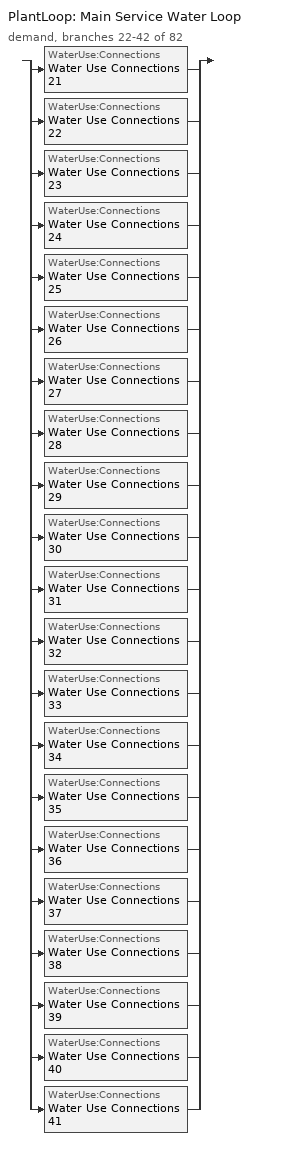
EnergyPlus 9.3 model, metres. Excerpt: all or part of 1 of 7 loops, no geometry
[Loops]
PlantLoop 'Main Service Water Loop'
 demand, branches 22-42 of 82: split
  | WaterUse:Connections 'Water Use Connections 21'
  | WaterUse:Connections 'Water Use Connections 22'
  | WaterUse:Connections 'Water Use Connections 23'
  | WaterUse:Connections 'Water Use Connections 24'
  | WaterUse:Connections 'Water Use Connections 25'
  | WaterUse:Connections 'Water Use Connections 26'
  | WaterUse:Connections 'Water Use Connections 27'
  | WaterUse:Connections 'Water Use Connections 28'
  | WaterUse:Connections 'Water Use Connections 29'
  | WaterUse:Connections 'Water Use Connections 30'
  | WaterUse:Connections 'Water Use Connections 31'
  | WaterUse:Connections 'Water Use Connections 32'
  | WaterUse:Connections 'Water Use Connections 33'
  | WaterUse:Connections 'Water Use Connections 34'
  | WaterUse:Connections 'Water Use Connections 35'
  | WaterUse:Connections 'Water Use Connections 36'
  | WaterUse:Connections 'Water Use Connections 37'
  | WaterUse:Connections 'Water Use Connections 38'
  | WaterUse:Connections 'Water Use Connections 39'
  | WaterUse:Connections 'Water Use Connections 40'
  | WaterUse:Connections 'Water Use Connections 41'
[WaterUse:Connections]
Name | Water Use Equipment Name 1
Water Use Connections 21 | F4 s1 apartment Service Water Use 0.15gal/min
Water Use Connections 22 | F4 s2 apartment Service Water Use 0.15gal/min
Water Use Connections 23 | F4 se apartment Service Water Use 0.15gal/min
Water Use Connections 24 | F4 sw apartment Service Water Use 0.15gal/min
Water Use Connections 25 | F6 n1 apartment Service Water Use 0.15gal/min
Water Use Connections 26 | F6 n2 apartment Service Water Use 0.15gal/min
Water Use Connections 27 | F6 ne apartment Service Water Use 0.15gal/min
Water Use Connections 28 | F6 nw apartment Service Water Use 0.15gal/min
Water Use Connections 29 | F6 s1 apartment Service Water Use 0.15gal/min
Water Use Connections 30 | F6 s2 apartment Service Water Use 0.15gal/min
Water Use Connections 31 | F6 se apartment Service Water Use 0.15gal/min
Water Use Connections 32 | F6 sw apartment Service Water Use 0.15gal/min
Water Use Connections 33 | F7 n1 apartment Service Water Use 0.15gal/min
Water Use Connections 34 | F7 n2 apartment Service Water Use 0.15gal/min
Water Use Connections 35 | F7 ne apartment Service Water Use 0.15gal/min
Water Use Connections 36 | F7 nw apartment Service Water Use 0.15gal/min
Water Use Connections 37 | F7 s1 apartment Service Water Use 0.15gal/min
Water Use Connections 38 | F7 s2 apartment Service Water Use 0.15gal/min
Water Use Connections 39 | F7 se apartment Service Water Use 0.15gal/min
Water Use Connections 40 | F7 sw apartment Service Water Use 0.15gal/min
Water Use Connections 41 | F8 n1 apartment Service Water Use 0.15gal/min
[WaterUse:Equipment] Peak Flow Rate {m3/s}=9.37419e-06; Flow Rate Fraction Schedule=NECB-G-Service Water Heating
Name | Target Temperature Schedule | Zone | Sensible Fraction Schedule | Latent Fraction Schedule
F4 s1 apartment Service Water Use 0.15gal/min | Schedule Ruleset 65 | DU_BT=Space Function_ST=Dwelling units general_FL=Building Story 4_SCHG 3 | Schedule Ruleset 63 | Schedule Ruleset 64
F4 s2 apartment Service Water Use 0.15gal/min | Schedule Ruleset 68 | DU_BT=Space Function_ST=Dwelling units general_FL=Building Story 4_SCHG 6 | Schedule Ruleset 66 | Schedule Ruleset 67
F4 se apartment Service Water Use 0.15gal/min | Schedule Ruleset 71 | DU_BT=Space Function_ST=Dwelling units general_FL=Building Story 4_SCHG | Schedule Ruleset 69 | Schedule Ruleset 70
F4 sw apartment Service Water Use 0.15gal/min | Schedule Ruleset 74 | DU_BT=Space Function_ST=Dwelling units general_FL=Building Story 4_SCHG 4 | Schedule Ruleset 72 | Schedule Ruleset 73
F6 n1 apartment Service Water Use 0.15gal/min | Schedule Ruleset 77 | DU_BT=Space Function_ST=Dwelling units general_FL=Building Story 6_SCHG 7 | Schedule Ruleset 75 | Schedule Ruleset 76
F6 n2 apartment Service Water Use 0.15gal/min | Schedule Ruleset 80 | DU_BT=Space Function_ST=Dwelling units general_FL=Building Story 6_SCHG 6 | Schedule Ruleset 78 | Schedule Ruleset 79
F6 ne apartment Service Water Use 0.15gal/min | Schedule Ruleset 83 | DU_BT=Space Function_ST=Dwelling units general_FL=Building Story 6_SCHG 5 | Schedule Ruleset 81 | Schedule Ruleset 82
F6 nw apartment Service Water Use 0.15gal/min | Schedule Ruleset 86 | DU_BT=Space Function_ST=Dwelling units general_FL=Building Story 6_SCHG 1 | Schedule Ruleset 84 | Schedule Ruleset 85
F6 s1 apartment Service Water Use 0.15gal/min | Schedule Ruleset 89 | DU_BT=Space Function_ST=Dwelling units general_FL=Building Story 6_SCHG 3 | Schedule Ruleset 87 | Schedule Ruleset 88
F6 s2 apartment Service Water Use 0.15gal/min | Schedule Ruleset 92 | DU_BT=Space Function_ST=Dwelling units general_FL=Building Story 6_SCHG 2 | Schedule Ruleset 90 | Schedule Ruleset 91
F6 se apartment Service Water Use 0.15gal/min | Schedule Ruleset 95 | DU_BT=Space Function_ST=Dwelling units general_FL=Building Story 6_SCHG 4 | Schedule Ruleset 93 | Schedule Ruleset 94
F6 sw apartment Service Water Use 0.15gal/min | Schedule Ruleset 98 | DU_BT=Space Function_ST=Dwelling units general_FL=Building Story 6_SCHG | Schedule Ruleset 96 | Schedule Ruleset 97
F7 n1 apartment Service Water Use 0.15gal/min | Schedule Ruleset 101 | DU_BT=Space Function_ST=Dwelling units general_FL=Building Story 7_SCHG 7 | Schedule Ruleset 99 | Schedule Ruleset 100
F7 n2 apartment Service Water Use 0.15gal/min | Schedule Ruleset 104 | DU_BT=Space Function_ST=Dwelling units general_FL=Building Story 7_SCHG 1 | Schedule Ruleset 102 | Schedule Ruleset 103
F7 ne apartment Service Water Use 0.15gal/min | Schedule Ruleset 107 | DU_BT=Space Function_ST=Dwelling units general_FL=Building Story 7_SCHG | Schedule Ruleset 105 | Schedule Ruleset 106
F7 nw apartment Service Water Use 0.15gal/min | Schedule Ruleset 110 | DU_BT=Space Function_ST=Dwelling units general_FL=Building Story 7_SCHG 3 | Schedule Ruleset 108 | Schedule Ruleset 109
F7 s1 apartment Service Water Use 0.15gal/min | Schedule Ruleset 113 | DU_BT=Space Function_ST=Dwelling units general_FL=Building Story 7_SCHG 6 | Schedule Ruleset 111 | Schedule Ruleset 112
F7 s2 apartment Service Water Use 0.15gal/min | Schedule Ruleset 116 | DU_BT=Space Function_ST=Dwelling units general_FL=Building Story 7_SCHG 5 | Schedule Ruleset 114 | Schedule Ruleset 115
F7 se apartment Service Water Use 0.15gal/min | Schedule Ruleset 119 | DU_BT=Space Function_ST=Dwelling units general_FL=Building Story 7_SCHG 4 | Schedule Ruleset 117 | Schedule Ruleset 118
F7 sw apartment Service Water Use 0.15gal/min | Schedule Ruleset 122 | DU_BT=Space Function_ST=Dwelling units general_FL=Building Story 7_SCHG 2 | Schedule Ruleset 120 | Schedule Ruleset 121
F8 n1 apartment Service Water Use 0.15gal/min | Schedule Ruleset 125 | DU_BT=Space Function_ST=Dwelling units general_FL=Building Story 8_SCHG 2 | Schedule Ruleset 123 | Schedule Ruleset 124
[Schedule:Day:Interval]
NECB-G-Service Water Heating Default; NECB-G-Service Water Heating Default|Wkdy Day: No, 01:00, 0.1, 06:00, 0.05, 07:00, 0.2, 08:00, 0.8, 09:00, 0.7, 10:00, 0.5, 11:00, 0.4, 14:00, 0.2, 15:00, 0.3, 17:00, 0.5, 19:00, 0.7, 21:00, 0.4, 23:00, 0.2, 24:00, 0.1
NECB-G-Service Water Heating Sat Day: No, 01:00, 0.1, 07:00, 0.05, 08:00, 0.2, 11:00, 0.5, 15:00, 0.3, 16:00, 0.7, 17:00, 0.9, 19:00, 0.7, 20:00, 0.6, 21:00, 0.5, 22:00, 0.4, 23:00, 0.3, 24:00, 0.2
NECB-G-Service Water Heating Sun|Hol Day: No, 01:00, 0.1, 08:00, 0.05, 09:00, 0.2, 11:00, 0.3, 13:00, 0.2, 14:00, 0.3, 15:00, 0.4, 16:00, 0.5, 17:00, 0.6, 18:00, 0.7, 19:00, 0.4, 20:00, 0.3, 24:00, 0.2
Schedule Day 100; Schedule Day 103; Schedule Day 106; Schedule Day 109; Schedule Day 112; Schedule Day 115; Schedule Day 118; Schedule Day 121; Schedule Day 124; Schedule Day 127; Schedule Day 130; Schedule Day 70; Schedule Day 73; Schedule Day 76; Schedule Day 79; Schedule Day 82; Schedule Day 85; Schedule Day 88; Schedule Day 91; Schedule Day 94; Schedule Day 97: No, 24:00, 60
Schedule Day 101; Schedule Day 104; Schedule Day 107; Schedule Day 110; Schedule Day 113; Schedule Day 116; Schedule Day 119; Schedule Day 122; Schedule Day 125; Schedule Day 128; Schedule Day 68; Schedule Day 71; Schedule Day 74; Schedule Day 77; Schedule Day 80; Schedule Day 83; Schedule Day 86; Schedule Day 89; Schedule Day 92; Schedule Day 95; Schedule Day 98: No, 24:00, 0.2
Schedule Day 102; Schedule Day 105; Schedule Day 108; Schedule Day 111; Schedule Day 114; Schedule Day 117; Schedule Day 120; Schedule Day 123; Schedule Day 126; Schedule Day 129; Schedule Day 69; Schedule Day 72; Schedule Day 75; Schedule Day 78; Schedule Day 81; Schedule Day 84; Schedule Day 87; Schedule Day 90; Schedule Day 93; Schedule Day 96; Schedule Day 99: No, 24:00, 0.05
[Schedule:Week:Daily]
NECB-G-Service Water Heating Week Rule - Jan1-Dec31: NECB-G-Service Water Heating Sun|Hol Day, NECB-G-Service Water Heating Default|Wkdy Day, NECB-G-Service Water Heating Default|Wkdy Day, NECB-G-Service Water Heating Default|Wkdy Day, NECB-G-Service Water Heating Default|Wkdy Day, NECB-G-Service Water Heating Default|Wkdy Day, NECB-G-Service Water Heating Sat Day, NECB-G-Service Water Heating Default, NECB-G-Service Water Heating Default, NECB-G-Service Water Heating Default, NECB-G-Service Water Heating Default, NECB-G-Service Water Heating Default
Schedule Ruleset 100 Week Rule - Jan1-Dec31: Schedule Day 105, Schedule Day 105, Schedule Day 105, Schedule Day 105, Schedule Day 105, Schedule Day 105, Schedule Day 105, Schedule Day 105, Schedule Day 105, Schedule Day 105, Schedule Day 105, Schedule Day 105
Schedule Ruleset 101 Week Rule - Jan1-Dec31: Schedule Day 106, Schedule Day 106, Schedule Day 106, Schedule Day 106, Schedule Day 106, Schedule Day 106, Schedule Day 106, Schedule Day 106, Schedule Day 106, Schedule Day 106, Schedule Day 106, Schedule Day 106
Schedule Ruleset 102 Week Rule - Jan1-Dec31: Schedule Day 107, Schedule Day 107, Schedule Day 107, Schedule Day 107, Schedule Day 107, Schedule Day 107, Schedule Day 107, Schedule Day 107, Schedule Day 107, Schedule Day 107, Schedule Day 107, Schedule Day 107
Schedule Ruleset 103 Week Rule - Jan1-Dec31: Schedule Day 108, Schedule Day 108, Schedule Day 108, Schedule Day 108, Schedule Day 108, Schedule Day 108, Schedule Day 108, Schedule Day 108, Schedule Day 108, Schedule Day 108, Schedule Day 108, Schedule Day 108
Schedule Ruleset 104 Week Rule - Jan1-Dec31: Schedule Day 109, Schedule Day 109, Schedule Day 109, Schedule Day 109, Schedule Day 109, Schedule Day 109, Schedule Day 109, Schedule Day 109, Schedule Day 109, Schedule Day 109, Schedule Day 109, Schedule Day 109
Schedule Ruleset 105 Week Rule - Jan1-Dec31: Schedule Day 110, Schedule Day 110, Schedule Day 110, Schedule Day 110, Schedule Day 110, Schedule Day 110, Schedule Day 110, Schedule Day 110, Schedule Day 110, Schedule Day 110, Schedule Day 110, Schedule Day 110
Schedule Ruleset 106 Week Rule - Jan1-Dec31: Schedule Day 111, Schedule Day 111, Schedule Day 111, Schedule Day 111, Schedule Day 111, Schedule Day 111, Schedule Day 111, Schedule Day 111, Schedule Day 111, Schedule Day 111, Schedule Day 111, Schedule Day 111
Schedule Ruleset 107 Week Rule - Jan1-Dec31: Schedule Day 112, Schedule Day 112, Schedule Day 112, Schedule Day 112, Schedule Day 112, Schedule Day 112, Schedule Day 112, Schedule Day 112, Schedule Day 112, Schedule Day 112, Schedule Day 112, Schedule Day 112
Schedule Ruleset 108 Week Rule - Jan1-Dec31: Schedule Day 113, Schedule Day 113, Schedule Day 113, Schedule Day 113, Schedule Day 113, Schedule Day 113, Schedule Day 113, Schedule Day 113, Schedule Day 113, Schedule Day 113, Schedule Day 113, Schedule Day 113
Schedule Ruleset 109 Week Rule - Jan1-Dec31: Schedule Day 114, Schedule Day 114, Schedule Day 114, Schedule Day 114, Schedule Day 114, Schedule Day 114, Schedule Day 114, Schedule Day 114, Schedule Day 114, Schedule Day 114, Schedule Day 114, Schedule Day 114
Schedule Ruleset 110 Week Rule - Jan1-Dec31: Schedule Day 115, Schedule Day 115, Schedule Day 115, Schedule Day 115, Schedule Day 115, Schedule Day 115, Schedule Day 115, Schedule Day 115, Schedule Day 115, Schedule Day 115, Schedule Day 115, Schedule Day 115
Schedule Ruleset 111 Week Rule - Jan1-Dec31: Schedule Day 116, Schedule Day 116, Schedule Day 116, Schedule Day 116, Schedule Day 116, Schedule Day 116, Schedule Day 116, Schedule Day 116, Schedule Day 116, Schedule Day 116, Schedule Day 116, Schedule Day 116
Schedule Ruleset 112 Week Rule - Jan1-Dec31: Schedule Day 117, Schedule Day 117, Schedule Day 117, Schedule Day 117, Schedule Day 117, Schedule Day 117, Schedule Day 117, Schedule Day 117, Schedule Day 117, Schedule Day 117, Schedule Day 117, Schedule Day 117
Schedule Ruleset 113 Week Rule - Jan1-Dec31: Schedule Day 118, Schedule Day 118, Schedule Day 118, Schedule Day 118, Schedule Day 118, Schedule Day 118, Schedule Day 118, Schedule Day 118, Schedule Day 118, Schedule Day 118, Schedule Day 118, Schedule Day 118
Schedule Ruleset 114 Week Rule - Jan1-Dec31: Schedule Day 119, Schedule Day 119, Schedule Day 119, Schedule Day 119, Schedule Day 119, Schedule Day 119, Schedule Day 119, Schedule Day 119, Schedule Day 119, Schedule Day 119, Schedule Day 119, Schedule Day 119
Schedule Ruleset 115 Week Rule - Jan1-Dec31: Schedule Day 120, Schedule Day 120, Schedule Day 120, Schedule Day 120, Schedule Day 120, Schedule Day 120, Schedule Day 120, Schedule Day 120, Schedule Day 120, Schedule Day 120, Schedule Day 120, Schedule Day 120
Schedule Ruleset 116 Week Rule - Jan1-Dec31: Schedule Day 121, Schedule Day 121, Schedule Day 121, Schedule Day 121, Schedule Day 121, Schedule Day 121, Schedule Day 121, Schedule Day 121, Schedule Day 121, Schedule Day 121, Schedule Day 121, Schedule Day 121
Schedule Ruleset 117 Week Rule - Jan1-Dec31: Schedule Day 122, Schedule Day 122, Schedule Day 122, Schedule Day 122, Schedule Day 122, Schedule Day 122, Schedule Day 122, Schedule Day 122, Schedule Day 122, Schedule Day 122, Schedule Day 122, Schedule Day 122
Schedule Ruleset 118 Week Rule - Jan1-Dec31: Schedule Day 123, Schedule Day 123, Schedule Day 123, Schedule Day 123, Schedule Day 123, Schedule Day 123, Schedule Day 123, Schedule Day 123, Schedule Day 123, Schedule Day 123, Schedule Day 123, Schedule Day 123
Schedule Ruleset 119 Week Rule - Jan1-Dec31: Schedule Day 124, Schedule Day 124, Schedule Day 124, Schedule Day 124, Schedule Day 124, Schedule Day 124, Schedule Day 124, Schedule Day 124, Schedule Day 124, Schedule Day 124, Schedule Day 124, Schedule Day 124
Schedule Ruleset 120 Week Rule - Jan1-Dec31: Schedule Day 125, Schedule Day 125, Schedule Day 125, Schedule Day 125, Schedule Day 125, Schedule Day 125, Schedule Day 125, Schedule Day 125, Schedule Day 125, Schedule Day 125, Schedule Day 125, Schedule Day 125
Schedule Ruleset 121 Week Rule - Jan1-Dec31: Schedule Day 126, Schedule Day 126, Schedule Day 126, Schedule Day 126, Schedule Day 126, Schedule Day 126, Schedule Day 126, Schedule Day 126, Schedule Day 126, Schedule Day 126, Schedule Day 126, Schedule Day 126
Schedule Ruleset 122 Week Rule - Jan1-Dec31: Schedule Day 127, Schedule Day 127, Schedule Day 127, Schedule Day 127, Schedule Day 127, Schedule Day 127, Schedule Day 127, Schedule Day 127, Schedule Day 127, Schedule Day 127, Schedule Day 127, Schedule Day 127
Schedule Ruleset 123 Week Rule - Jan1-Dec31: Schedule Day 128, Schedule Day 128, Schedule Day 128, Schedule Day 128, Schedule Day 128, Schedule Day 128, Schedule Day 128, Schedule Day 128, Schedule Day 128, Schedule Day 128, Schedule Day 128, Schedule Day 128
Schedule Ruleset 124 Week Rule - Jan1-Dec31: Schedule Day 129, Schedule Day 129, Schedule Day 129, Schedule Day 129, Schedule Day 129, Schedule Day 129, Schedule Day 129, Schedule Day 129, Schedule Day 129, Schedule Day 129, Schedule Day 129, Schedule Day 129
Schedule Ruleset 125 Week Rule - Jan1-Dec31: Schedule Day 130, Schedule Day 130, Schedule Day 130, Schedule Day 130, Schedule Day 130, Schedule Day 130, Schedule Day 130, Schedule Day 130, Schedule Day 130, Schedule Day 130, Schedule Day 130, Schedule Day 130
Schedule Ruleset 63 Week Rule - Jan1-Dec31: Schedule Day 68, Schedule Day 68, Schedule Day 68, Schedule Day 68, Schedule Day 68, Schedule Day 68, Schedule Day 68, Schedule Day 68, Schedule Day 68, Schedule Day 68, Schedule Day 68, Schedule Day 68
Schedule Ruleset 64 Week Rule - Jan1-Dec31: Schedule Day 69, Schedule Day 69, Schedule Day 69, Schedule Day 69, Schedule Day 69, Schedule Day 69, Schedule Day 69, Schedule Day 69, Schedule Day 69, Schedule Day 69, Schedule Day 69, Schedule Day 69
Schedule Ruleset 65 Week Rule - Jan1-Dec31: Schedule Day 70, Schedule Day 70, Schedule Day 70, Schedule Day 70, Schedule Day 70, Schedule Day 70, Schedule Day 70, Schedule Day 70, Schedule Day 70, Schedule Day 70, Schedule Day 70, Schedule Day 70
Schedule Ruleset 66 Week Rule - Jan1-Dec31: Schedule Day 71, Schedule Day 71, Schedule Day 71, Schedule Day 71, Schedule Day 71, Schedule Day 71, Schedule Day 71, Schedule Day 71, Schedule Day 71, Schedule Day 71, Schedule Day 71, Schedule Day 71
Schedule Ruleset 67 Week Rule - Jan1-Dec31: Schedule Day 72, Schedule Day 72, Schedule Day 72, Schedule Day 72, Schedule Day 72, Schedule Day 72, Schedule Day 72, Schedule Day 72, Schedule Day 72, Schedule Day 72, Schedule Day 72, Schedule Day 72
Schedule Ruleset 68 Week Rule - Jan1-Dec31: Schedule Day 73, Schedule Day 73, Schedule Day 73, Schedule Day 73, Schedule Day 73, Schedule Day 73, Schedule Day 73, Schedule Day 73, Schedule Day 73, Schedule Day 73, Schedule Day 73, Schedule Day 73
Schedule Ruleset 69 Week Rule - Jan1-Dec31: Schedule Day 74, Schedule Day 74, Schedule Day 74, Schedule Day 74, Schedule Day 74, Schedule Day 74, Schedule Day 74, Schedule Day 74, Schedule Day 74, Schedule Day 74, Schedule Day 74, Schedule Day 74
Schedule Ruleset 70 Week Rule - Jan1-Dec31: Schedule Day 75, Schedule Day 75, Schedule Day 75, Schedule Day 75, Schedule Day 75, Schedule Day 75, Schedule Day 75, Schedule Day 75, Schedule Day 75, Schedule Day 75, Schedule Day 75, Schedule Day 75
Schedule Ruleset 71 Week Rule - Jan1-Dec31: Schedule Day 76, Schedule Day 76, Schedule Day 76, Schedule Day 76, Schedule Day 76, Schedule Day 76, Schedule Day 76, Schedule Day 76, Schedule Day 76, Schedule Day 76, Schedule Day 76, Schedule Day 76
Schedule Ruleset 72 Week Rule - Jan1-Dec31: Schedule Day 77, Schedule Day 77, Schedule Day 77, Schedule Day 77, Schedule Day 77, Schedule Day 77, Schedule Day 77, Schedule Day 77, Schedule Day 77, Schedule Day 77, Schedule Day 77, Schedule Day 77
Schedule Ruleset 73 Week Rule - Jan1-Dec31: Schedule Day 78, Schedule Day 78, Schedule Day 78, Schedule Day 78, Schedule Day 78, Schedule Day 78, Schedule Day 78, Schedule Day 78, Schedule Day 78, Schedule Day 78, Schedule Day 78, Schedule Day 78
Schedule Ruleset 74 Week Rule - Jan1-Dec31: Schedule Day 79, Schedule Day 79, Schedule Day 79, Schedule Day 79, Schedule Day 79, Schedule Day 79, Schedule Day 79, Schedule Day 79, Schedule Day 79, Schedule Day 79, Schedule Day 79, Schedule Day 79
Schedule Ruleset 75 Week Rule - Jan1-Dec31: Schedule Day 80, Schedule Day 80, Schedule Day 80, Schedule Day 80, Schedule Day 80, Schedule Day 80, Schedule Day 80, Schedule Day 80, Schedule Day 80, Schedule Day 80, Schedule Day 80, Schedule Day 80
Schedule Ruleset 76 Week Rule - Jan1-Dec31: Schedule Day 81, Schedule Day 81, Schedule Day 81, Schedule Day 81, Schedule Day 81, Schedule Day 81, Schedule Day 81, Schedule Day 81, Schedule Day 81, Schedule Day 81, Schedule Day 81, Schedule Day 81
Schedule Ruleset 77 Week Rule - Jan1-Dec31: Schedule Day 82, Schedule Day 82, Schedule Day 82, Schedule Day 82, Schedule Day 82, Schedule Day 82, Schedule Day 82, Schedule Day 82, Schedule Day 82, Schedule Day 82, Schedule Day 82, Schedule Day 82
Schedule Ruleset 78 Week Rule - Jan1-Dec31: Schedule Day 83, Schedule Day 83, Schedule Day 83, Schedule Day 83, Schedule Day 83, Schedule Day 83, Schedule Day 83, Schedule Day 83, Schedule Day 83, Schedule Day 83, Schedule Day 83, Schedule Day 83
Schedule Ruleset 79 Week Rule - Jan1-Dec31: Schedule Day 84, Schedule Day 84, Schedule Day 84, Schedule Day 84, Schedule Day 84, Schedule Day 84, Schedule Day 84, Schedule Day 84, Schedule Day 84, Schedule Day 84, Schedule Day 84, Schedule Day 84
Schedule Ruleset 80 Week Rule - Jan1-Dec31: Schedule Day 85, Schedule Day 85, Schedule Day 85, Schedule Day 85, Schedule Day 85, Schedule Day 85, Schedule Day 85, Schedule Day 85, Schedule Day 85, Schedule Day 85, Schedule Day 85, Schedule Day 85
Schedule Ruleset 81 Week Rule - Jan1-Dec31: Schedule Day 86, Schedule Day 86, Schedule Day 86, Schedule Day 86, Schedule Day 86, Schedule Day 86, Schedule Day 86, Schedule Day 86, Schedule Day 86, Schedule Day 86, Schedule Day 86, Schedule Day 86
Schedule Ruleset 82 Week Rule - Jan1-Dec31: Schedule Day 87, Schedule Day 87, Schedule Day 87, Schedule Day 87, Schedule Day 87, Schedule Day 87, Schedule Day 87, Schedule Day 87, Schedule Day 87, Schedule Day 87, Schedule Day 87, Schedule Day 87
Schedule Ruleset 83 Week Rule - Jan1-Dec31: Schedule Day 88, Schedule Day 88, Schedule Day 88, Schedule Day 88, Schedule Day 88, Schedule Day 88, Schedule Day 88, Schedule Day 88, Schedule Day 88, Schedule Day 88, Schedule Day 88, Schedule Day 88
Schedule Ruleset 84 Week Rule - Jan1-Dec31: Schedule Day 89, Schedule Day 89, Schedule Day 89, Schedule Day 89, Schedule Day 89, Schedule Day 89, Schedule Day 89, Schedule Day 89, Schedule Day 89, Schedule Day 89, Schedule Day 89, Schedule Day 89
Schedule Ruleset 85 Week Rule - Jan1-Dec31: Schedule Day 90, Schedule Day 90, Schedule Day 90, Schedule Day 90, Schedule Day 90, Schedule Day 90, Schedule Day 90, Schedule Day 90, Schedule Day 90, Schedule Day 90, Schedule Day 90, Schedule Day 90
Schedule Ruleset 86 Week Rule - Jan1-Dec31: Schedule Day 91, Schedule Day 91, Schedule Day 91, Schedule Day 91, Schedule Day 91, Schedule Day 91, Schedule Day 91, Schedule Day 91, Schedule Day 91, Schedule Day 91, Schedule Day 91, Schedule Day 91
Schedule Ruleset 87 Week Rule - Jan1-Dec31: Schedule Day 92, Schedule Day 92, Schedule Day 92, Schedule Day 92, Schedule Day 92, Schedule Day 92, Schedule Day 92, Schedule Day 92, Schedule Day 92, Schedule Day 92, Schedule Day 92, Schedule Day 92
Schedule Ruleset 88 Week Rule - Jan1-Dec31: Schedule Day 93, Schedule Day 93, Schedule Day 93, Schedule Day 93, Schedule Day 93, Schedule Day 93, Schedule Day 93, Schedule Day 93, Schedule Day 93, Schedule Day 93, Schedule Day 93, Schedule Day 93
Schedule Ruleset 89 Week Rule - Jan1-Dec31: Schedule Day 94, Schedule Day 94, Schedule Day 94, Schedule Day 94, Schedule Day 94, Schedule Day 94, Schedule Day 94, Schedule Day 94, Schedule Day 94, Schedule Day 94, Schedule Day 94, Schedule Day 94
Schedule Ruleset 90 Week Rule - Jan1-Dec31: Schedule Day 95, Schedule Day 95, Schedule Day 95, Schedule Day 95, Schedule Day 95, Schedule Day 95, Schedule Day 95, Schedule Day 95, Schedule Day 95, Schedule Day 95, Schedule Day 95, Schedule Day 95
Schedule Ruleset 91 Week Rule - Jan1-Dec31: Schedule Day 96, Schedule Day 96, Schedule Day 96, Schedule Day 96, Schedule Day 96, Schedule Day 96, Schedule Day 96, Schedule Day 96, Schedule Day 96, Schedule Day 96, Schedule Day 96, Schedule Day 96
Schedule Ruleset 92 Week Rule - Jan1-Dec31: Schedule Day 97, Schedule Day 97, Schedule Day 97, Schedule Day 97, Schedule Day 97, Schedule Day 97, Schedule Day 97, Schedule Day 97, Schedule Day 97, Schedule Day 97, Schedule Day 97, Schedule Day 97
Schedule Ruleset 93 Week Rule - Jan1-Dec31: Schedule Day 98, Schedule Day 98, Schedule Day 98, Schedule Day 98, Schedule Day 98, Schedule Day 98, Schedule Day 98, Schedule Day 98, Schedule Day 98, Schedule Day 98, Schedule Day 98, Schedule Day 98
Schedule Ruleset 94 Week Rule - Jan1-Dec31: Schedule Day 99, Schedule Day 99, Schedule Day 99, Schedule Day 99, Schedule Day 99, Schedule Day 99, Schedule Day 99, Schedule Day 99, Schedule Day 99, Schedule Day 99, Schedule Day 99, Schedule Day 99
Schedule Ruleset 95 Week Rule - Jan1-Dec31: Schedule Day 100, Schedule Day 100, Schedule Day 100, Schedule Day 100, Schedule Day 100, Schedule Day 100, Schedule Day 100, Schedule Day 100, Schedule Day 100, Schedule Day 100, Schedule Day 100, Schedule Day 100
Schedule Ruleset 96 Week Rule - Jan1-Dec31: Schedule Day 101, Schedule Day 101, Schedule Day 101, Schedule Day 101, Schedule Day 101, Schedule Day 101, Schedule Day 101, Schedule Day 101, Schedule Day 101, Schedule Day 101, Schedule Day 101, Schedule Day 101
Schedule Ruleset 97 Week Rule - Jan1-Dec31: Schedule Day 102, Schedule Day 102, Schedule Day 102, Schedule Day 102, Schedule Day 102, Schedule Day 102, Schedule Day 102, Schedule Day 102, Schedule Day 102, Schedule Day 102, Schedule Day 102, Schedule Day 102
Schedule Ruleset 98 Week Rule - Jan1-Dec31: Schedule Day 103, Schedule Day 103, Schedule Day 103, Schedule Day 103, Schedule Day 103, Schedule Day 103, Schedule Day 103, Schedule Day 103, Schedule Day 103, Schedule Day 103, Schedule Day 103, Schedule Day 103
Schedule Ruleset 99 Week Rule - Jan1-Dec31: Schedule Day 104, Schedule Day 104, Schedule Day 104, Schedule Day 104, Schedule Day 104, Schedule Day 104, Schedule Day 104, Schedule Day 104, Schedule Day 104, Schedule Day 104, Schedule Day 104, Schedule Day 104
[Schedule:Year]
NECB-G-Service Water Heating: NECB-G-Service Water Heating Week Rule - Jan1-Dec31, 1, 1, 12, 31
Schedule Ruleset 100: Schedule Ruleset 100 Week Rule - Jan1-Dec31, 1, 1, 12, 31
Schedule Ruleset 101: Schedule Ruleset 101 Week Rule - Jan1-Dec31, 1, 1, 12, 31
Schedule Ruleset 102: Schedule Ruleset 102 Week Rule - Jan1-Dec31, 1, 1, 12, 31
Schedule Ruleset 103: Schedule Ruleset 103 Week Rule - Jan1-Dec31, 1, 1, 12, 31
Schedule Ruleset 104: Schedule Ruleset 104 Week Rule - Jan1-Dec31, 1, 1, 12, 31
Schedule Ruleset 105: Schedule Ruleset 105 Week Rule - Jan1-Dec31, 1, 1, 12, 31
Schedule Ruleset 106: Schedule Ruleset 106 Week Rule - Jan1-Dec31, 1, 1, 12, 31
Schedule Ruleset 107: Schedule Ruleset 107 Week Rule - Jan1-Dec31, 1, 1, 12, 31
Schedule Ruleset 108: Schedule Ruleset 108 Week Rule - Jan1-Dec31, 1, 1, 12, 31
Schedule Ruleset 109: Schedule Ruleset 109 Week Rule - Jan1-Dec31, 1, 1, 12, 31
Schedule Ruleset 110: Schedule Ruleset 110 Week Rule - Jan1-Dec31, 1, 1, 12, 31
Schedule Ruleset 111: Schedule Ruleset 111 Week Rule - Jan1-Dec31, 1, 1, 12, 31
Schedule Ruleset 112: Schedule Ruleset 112 Week Rule - Jan1-Dec31, 1, 1, 12, 31
Schedule Ruleset 113: Schedule Ruleset 113 Week Rule - Jan1-Dec31, 1, 1, 12, 31
Schedule Ruleset 114: Schedule Ruleset 114 Week Rule - Jan1-Dec31, 1, 1, 12, 31
Schedule Ruleset 115: Schedule Ruleset 115 Week Rule - Jan1-Dec31, 1, 1, 12, 31
Schedule Ruleset 116: Schedule Ruleset 116 Week Rule - Jan1-Dec31, 1, 1, 12, 31
Schedule Ruleset 117: Schedule Ruleset 117 Week Rule - Jan1-Dec31, 1, 1, 12, 31
Schedule Ruleset 118: Schedule Ruleset 118 Week Rule - Jan1-Dec31, 1, 1, 12, 31
Schedule Ruleset 119: Schedule Ruleset 119 Week Rule - Jan1-Dec31, 1, 1, 12, 31
Schedule Ruleset 120: Schedule Ruleset 120 Week Rule - Jan1-Dec31, 1, 1, 12, 31
Schedule Ruleset 121: Schedule Ruleset 121 Week Rule - Jan1-Dec31, 1, 1, 12, 31
Schedule Ruleset 122: Schedule Ruleset 122 Week Rule - Jan1-Dec31, 1, 1, 12, 31
Schedule Ruleset 123: Schedule Ruleset 123 Week Rule - Jan1-Dec31, 1, 1, 12, 31
Schedule Ruleset 124: Schedule Ruleset 124 Week Rule - Jan1-Dec31, 1, 1, 12, 31
Schedule Ruleset 125: Schedule Ruleset 125 Week Rule - Jan1-Dec31, 1, 1, 12, 31
Schedule Ruleset 63: Schedule Ruleset 63 Week Rule - Jan1-Dec31, 1, 1, 12, 31
Schedule Ruleset 64: Schedule Ruleset 64 Week Rule - Jan1-Dec31, 1, 1, 12, 31
Schedule Ruleset 65: Schedule Ruleset 65 Week Rule - Jan1-Dec31, 1, 1, 12, 31
Schedule Ruleset 66: Schedule Ruleset 66 Week Rule - Jan1-Dec31, 1, 1, 12, 31
Schedule Ruleset 67: Schedule Ruleset 67 Week Rule - Jan1-Dec31, 1, 1, 12, 31
Schedule Ruleset 68: Schedule Ruleset 68 Week Rule - Jan1-Dec31, 1, 1, 12, 31
Schedule Ruleset 69: Schedule Ruleset 69 Week Rule - Jan1-Dec31, 1, 1, 12, 31
Schedule Ruleset 70: Schedule Ruleset 70 Week Rule - Jan1-Dec31, 1, 1, 12, 31
Schedule Ruleset 71: Schedule Ruleset 71 Week Rule - Jan1-Dec31, 1, 1, 12, 31
Schedule Ruleset 72: Schedule Ruleset 72 Week Rule - Jan1-Dec31, 1, 1, 12, 31
Schedule Ruleset 73: Schedule Ruleset 73 Week Rule - Jan1-Dec31, 1, 1, 12, 31
Schedule Ruleset 74: Schedule Ruleset 74 Week Rule - Jan1-Dec31, 1, 1, 12, 31
Schedule Ruleset 75: Schedule Ruleset 75 Week Rule - Jan1-Dec31, 1, 1, 12, 31
Schedule Ruleset 76: Schedule Ruleset 76 Week Rule - Jan1-Dec31, 1, 1, 12, 31
Schedule Ruleset 77: Schedule Ruleset 77 Week Rule - Jan1-Dec31, 1, 1, 12, 31
Schedule Ruleset 78: Schedule Ruleset 78 Week Rule - Jan1-Dec31, 1, 1, 12, 31
Schedule Ruleset 79: Schedule Ruleset 79 Week Rule - Jan1-Dec31, 1, 1, 12, 31
Schedule Ruleset 80: Schedule Ruleset 80 Week Rule - Jan1-Dec31, 1, 1, 12, 31
Schedule Ruleset 81: Schedule Ruleset 81 Week Rule - Jan1-Dec31, 1, 1, 12, 31
Schedule Ruleset 82: Schedule Ruleset 82 Week Rule - Jan1-Dec31, 1, 1, 12, 31
Schedule Ruleset 83: Schedule Ruleset 83 Week Rule - Jan1-Dec31, 1, 1, 12, 31
Schedule Ruleset 84: Schedule Ruleset 84 Week Rule - Jan1-Dec31, 1, 1, 12, 31
Schedule Ruleset 85: Schedule Ruleset 85 Week Rule - Jan1-Dec31, 1, 1, 12, 31
Schedule Ruleset 86: Schedule Ruleset 86 Week Rule - Jan1-Dec31, 1, 1, 12, 31
Schedule Ruleset 87: Schedule Ruleset 87 Week Rule - Jan1-Dec31, 1, 1, 12, 31
Schedule Ruleset 88: Schedule Ruleset 88 Week Rule - Jan1-Dec31, 1, 1, 12, 31
Schedule Ruleset 89: Schedule Ruleset 89 Week Rule - Jan1-Dec31, 1, 1, 12, 31
Schedule Ruleset 90: Schedule Ruleset 90 Week Rule - Jan1-Dec31, 1, 1, 12, 31
Schedule Ruleset 91: Schedule Ruleset 91 Week Rule - Jan1-Dec31, 1, 1, 12, 31
Schedule Ruleset 92: Schedule Ruleset 92 Week Rule - Jan1-Dec31, 1, 1, 12, 31
Schedule Ruleset 93: Schedule Ruleset 93 Week Rule - Jan1-Dec31, 1, 1, 12, 31
Schedule Ruleset 94: Schedule Ruleset 94 Week Rule - Jan1-Dec31, 1, 1, 12, 31
Schedule Ruleset 95: Schedule Ruleset 95 Week Rule - Jan1-Dec31, 1, 1, 12, 31
Schedule Ruleset 96: Schedule Ruleset 96 Week Rule - Jan1-Dec31, 1, 1, 12, 31
Schedule Ruleset 97: Schedule Ruleset 97 Week Rule - Jan1-Dec31, 1, 1, 12, 31
Schedule Ruleset 98: Schedule Ruleset 98 Week Rule - Jan1-Dec31, 1, 1, 12, 31
Schedule Ruleset 99: Schedule Ruleset 99 Week Rule - Jan1-Dec31, 1, 1, 12, 31
